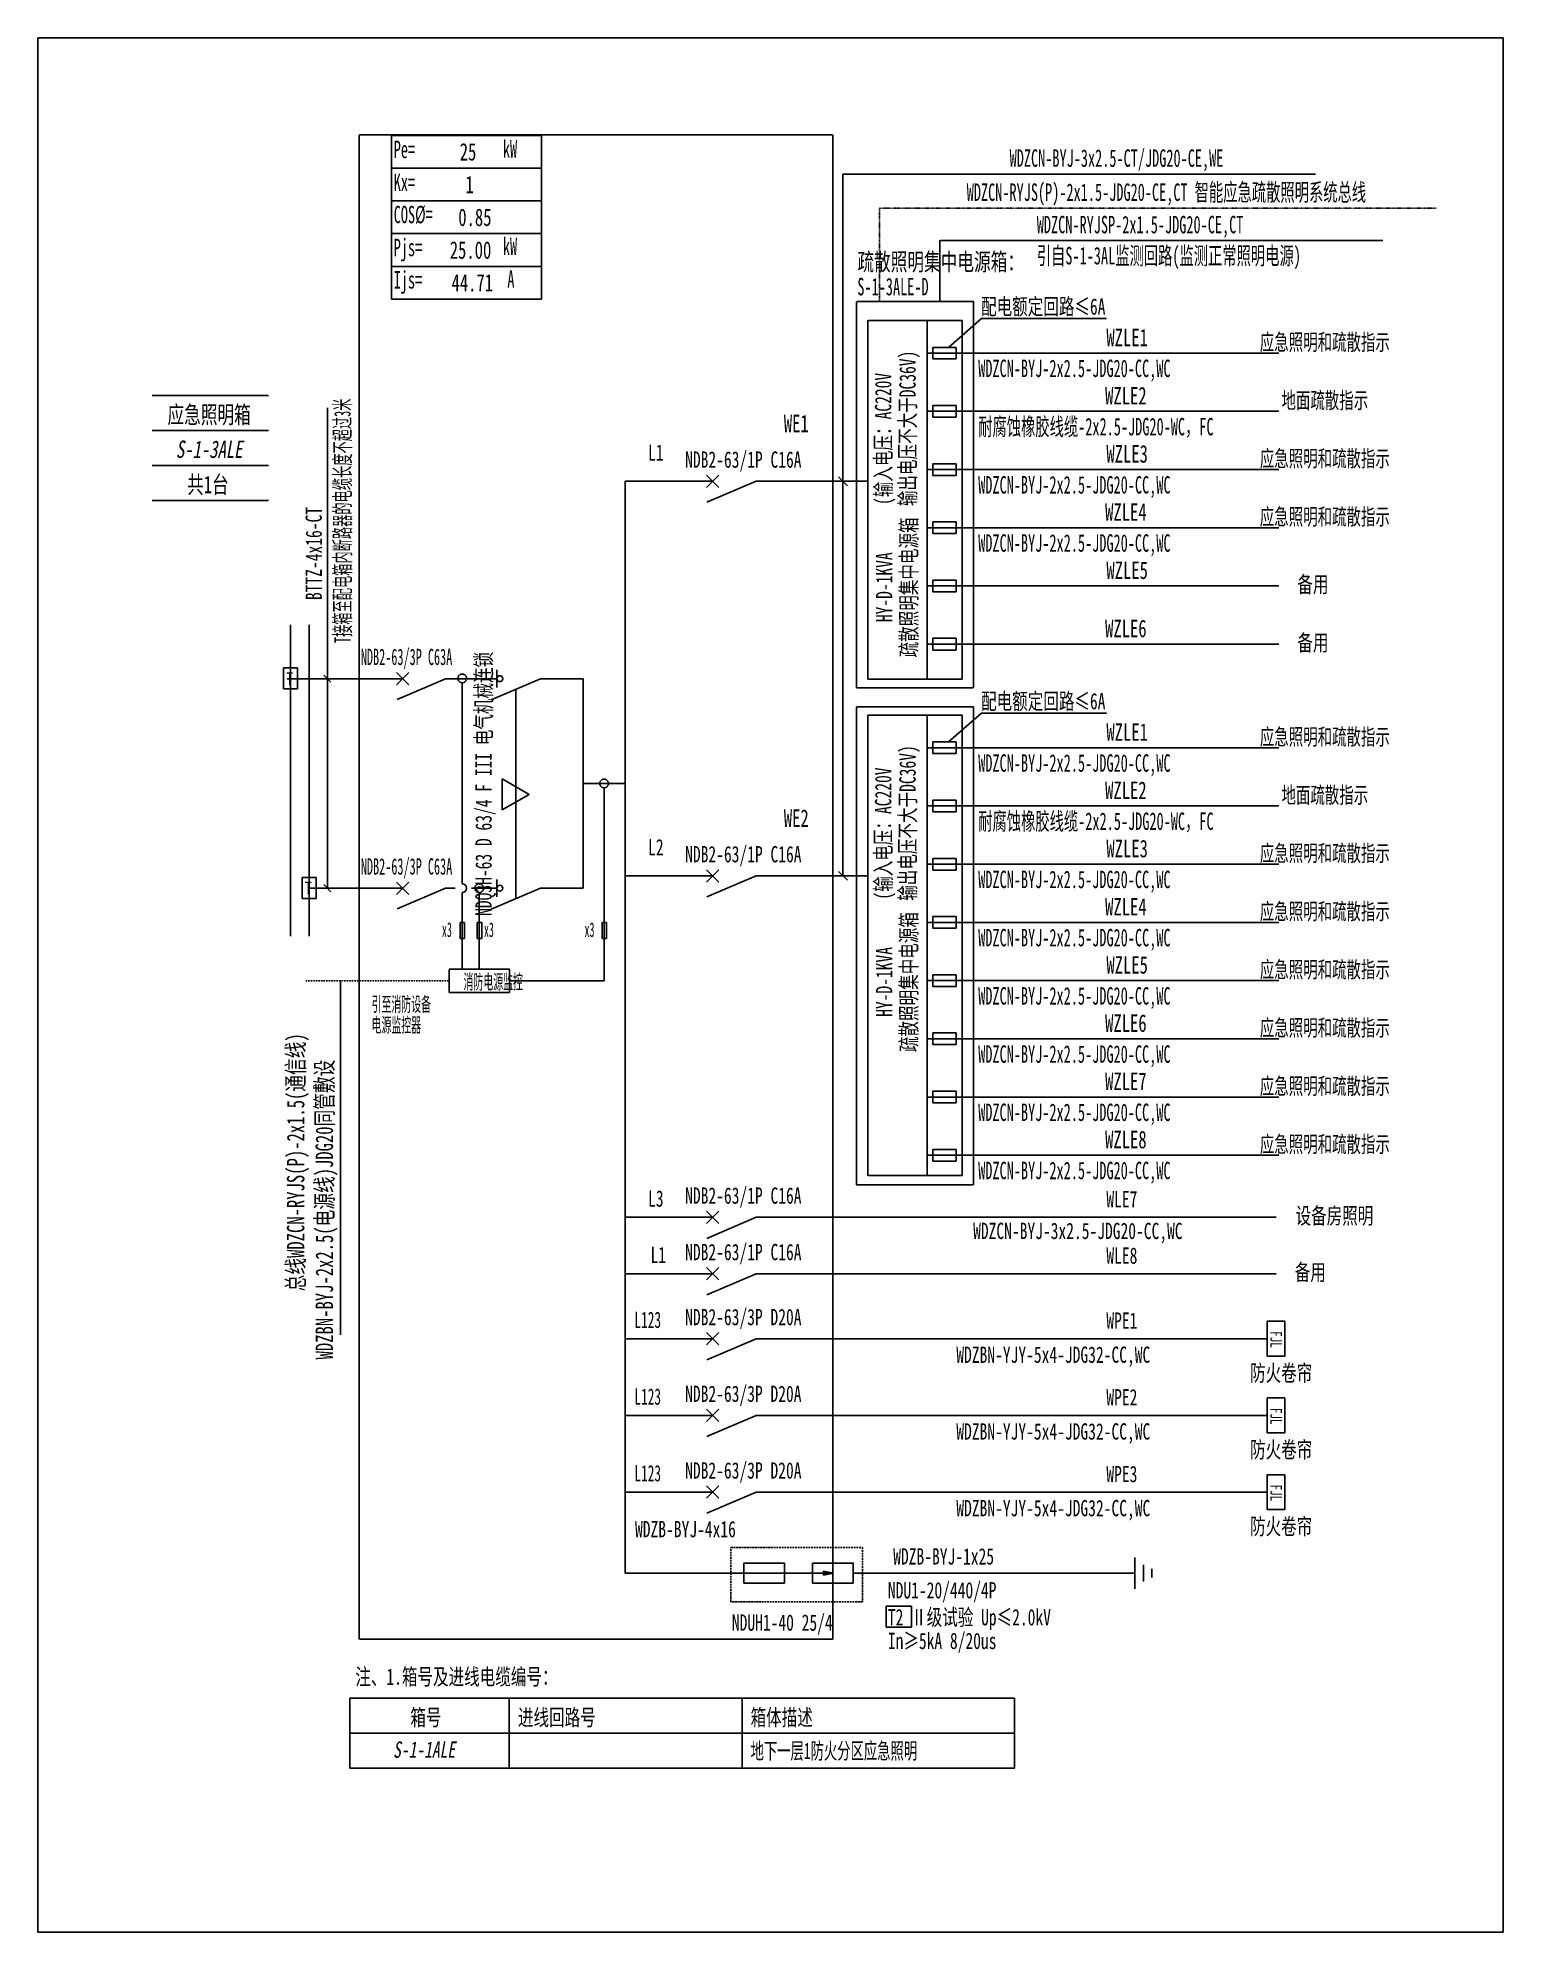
# Model space of a CAD drawing. Extents: x 235646 to 237701, y 371470 to 374126.
import ezdxf
from ezdxf.enums import TextEntityAlignment as Align

# ---------------------------------------------------------------- set-up
doc = ezdxf.new("R2010")
doc.units = 0
doc.header["$MEASUREMENT"] = 0
for name, pattern in [('_点划线L', [1.9, 1.5, -0.17, 0.06, -0.17]), ('_虚线S', [0.25, 0.125, -0.125]), ('DASH', [0.35, 0.25, -0.1]), ('DASHED', [0.75, 0.5, -0.25]), ('DASHED2', [0.375, 0.25, -0.125]), ('DIVIDE', [1.25, 0.5, -0.25, 0, -0.25, 0, -0.25])]:
    doc.linetypes.add(name, pattern=pattern)
for name, color, linetype in [('D_E_Eqpm(强电设备)', 100, 'Continuous'), ('D_E_Eqpm（强电设备）', 100, 'Continuous'), ('D_E_Text(强电文字)', 51, 'Continuous'), ('D_E_Text（强电文字）', 51, 'Continuous'), ('D_E_Wire(强电线缆)', 10, 'Continuous'), ('D_E_Wire（强电线缆）', 10, 'Continuous'), ('D_El_Wire（弱电线缆）', 10, 'Continuous'), ('D_T_TableDim（表格尺寸）', 255, 'Continuous'), ('DQ_Eqpm', 100, 'Continuous'), ('FL04GGFW_E72-配电箱系统图-塔楼部分$0$D_E_Eqpm（强电设备）', 100, 'Continuous'), ('FL09U293_E72-地下室配电箱系统图$0$D_E_Eqpm（强电设备）', 100, 'Continuous'), ('FL09U293_E72-地下室配电箱系统图$0$D_E_Text（强电文字）', 51, 'Continuous'), ('FL09U293_E72-地下室配电箱系统图$0$D_T_TableDim（表格尺寸）', 255, 'Continuous'), ('系统图', 220, 'Continuous')]:
    doc.layers.add(name, color=color, linetype=linetype)
doc.styles.add('FL09U293_E72-地下室配电箱系统图$0$FL04GGFW_E72-配电箱系统图-塔楼部分$0$电气', font='', dxfattribs={"width": 0.7})
doc.styles.add('FL09U293_E72-地下室配电箱系统图$0$FL04GGFW_E72-配电箱系统图-塔楼部分$0$电气箱', font='simhei.ttf', dxfattribs={"width": 0.8, "oblique": 10})
doc.styles.add('FL09U293_E72-地下室配电箱系统图$0$电气', font='', dxfattribs={"width": 0.7})
doc.styles.add('FL09U293_E72-地下室配电箱系统图$0$电气箱', font='simhei.ttf', dxfattribs={"width": 0.8, "oblique": 10})
doc.styles.add('HZ', font='', dxfattribs={"width": 0.7, "height": 400})
doc.styles.add('电气', font='', dxfattribs={"width": 0.7})
doc.styles.get('FL09U293_E72-地下室配电箱系统图$0$FL04GGFW_E72-配电箱系统图-塔楼部分$0$电气').set_extended_font_data('SimSun')
doc.styles.get('FL09U293_E72-地下室配电箱系统图$0$电气').set_extended_font_data('SimSun')
doc.styles.get('HZ').set_extended_font_data('SimSun')
doc.styles.get('电气').set_extended_font_data('SimSun')

msp = doc.modelspace()

# ---------------------------------------------------------------- linework, layer by layer
at = {"linetype": 'DASHED2', "ltscale": 10}
for p, q in [((236617.7, 372009.8, 0), (236802.1, 372009.8, 0)), ((236617.7, 371933.8, 0), (236617.7, 372009.8, 0)), ((236802.1, 372009.8, 0), (236802.1, 371933.8, 0)), ((236802.1, 371933.8, 0), (236617.7, 371933.8, 0))]:
    msp.add_line(p, q, dxfattribs=at)
at = {"layer": 'D_E_Eqpm(强电设备)'}
for p, q in [((236583.3, 373496.2, 0), (236600.6, 373513.5, 0)), ((236600.6, 373496.2, 0), (236583.3, 373513.5, 0)), ((236653.1, 373504.9, 0), (236584, 373475.3, 0)), ((236148.6, 373219.4, 0), (236165.9, 373236.7, 0)), ((236165.9, 373219.4, 0), (236148.6, 373236.7, 0)), ((236289.4, 373215.8, 0), (236289.4, 373240.3, 0)), ((236583.3, 372942.9, 0), (236600.6, 372960.2, 0)), ((236600.6, 372942.9, 0), (236583.3, 372960.2, 0)), ((236148.6, 372925.5, 0), (236165.9, 372942.9, 0)), ((236165.9, 372925.5, 0), (236148.6, 372942.9, 0)), ((236289.4, 372922, 0), (236289.4, 372946.4, 0)), ((236653.1, 372951.5, 0), (236584, 372921.9, 0)), ((236583.3, 372464.2, 0), (236600.6, 372481.5, 0)), ((236600.6, 372464.2, 0), (236583.3, 372481.5, 0)), ((236653.1, 372472.8, 0), (236584, 372443.2, 0)), ((236583.3, 372385, 0), (236600.6, 372402.3, 0)), ((236600.6, 372385, 0), (236583.3, 372402.3, 0)), ((236653.1, 372393.6, 0), (236584, 372364, 0)), ((236583.3, 372293.9, 0), (236600.6, 372311.2, 0)), ((236600.6, 372293.9, 0), (236583.3, 372311.2, 0)), ((236653.1, 372302.5, 0), (236584, 372272.9, 0)), ((236583.3, 372186.3, 0), (236600.6, 372203.6, 0)), ((236600.6, 372186.3, 0), (236583.3, 372203.6, 0)), ((236653.1, 372195, 0), (236584, 372165.4, 0)), ((236583.3, 372078.8, 0), (236600.6, 372096.1, 0)), ((236600.6, 372078.8, 0), (236583.3, 372096.1, 0)), ((236653.1, 372087.4, 0), (236584, 372057.8, 0)), ((236635.7, 371987.6, 0), (236693.1, 371987.6, 0)), ((236635.7, 371987.6, 0), (236635.7, 371959.9, 0)), ((236692.9, 371959.9, 0), (236692.9, 371987.6, 0)), ((236732.1, 371973.8, 0), (236708.9, 371973.8, 0)), ((236732.1, 371987.6, 0), (236789.5, 371987.6, 0)), ((236732.1, 371987.6, 0), (236732.1, 371959.9, 0)), ((236732.1, 371973.8, 0), (236761.8, 371973.8, 0)), ((236761.8, 371973.8, 0), (236747.4, 371976.7, 0)), ((236747.4, 371970.8, 0), (236747.4, 371976.7, 0)), ((236761.8, 371973.8, 0), (236747.4, 371970.8, 0)), ((236789.3, 371959.9, 0), (236789.3, 371987.6, 0)), ((236635.7, 371959.9, 0), (236692.9, 371959.9, 0)), ((236732.1, 371959.9, 0), (236789.3, 371959.9, 0))]:
    msp.add_line(p, q, dxfattribs=at)
for centre in [(236293.5, 373228, 0), (236293.5, 372934.2, 0)]:
    msp.add_circle(centre, 4.16, dxfattribs=at)
msp.add_solid([(236747.4, 371970.8, 0), (236761.8, 371973.8, 0), (236747.4, 371976.7, 0)], dxfattribs=at)
at = {"layer": 'D_E_Eqpm（强电设备）'}
for p, q in [((236810, 373227.2, 0), (236810, 373730.2, 0)), ((236810, 373730.2, 0), (236892.9, 373730.2, 0)), ((236892.9, 373730.2, 0), (236892.9, 373227.2, 0)), ((236350.6, 373228, 0), (236281.5, 373198.4, 0)), ((236892.9, 373227.2, 0), (236810, 373227.2, 0)), ((236810, 372531.2, 0), (236810, 373176.8, 0)), ((236810, 373176.8, 0), (236892.9, 373176.8, 0)), ((236892.9, 373176.8, 0), (236892.9, 372531.2, 0)), ((236334.6, 373065.7, 0), (236296.8, 373087.5, 0)), ((236296.8, 373087.5, 0), (236296.8, 373043.9, 0)), ((236296.8, 373043.9, 0), (236334.6, 373065.7, 0)), ((236350.6, 372934.2, 0), (236281.5, 372904.6, 0)), ((236892.9, 372531.2, 0), (236810, 372531.2, 0))]:
    msp.add_line(p, q, dxfattribs=at)
at = {"layer": 'D_E_Eqpm（强电设备）', "linetype": 'DASH'}
msp.add_line((236316.1, 372919.4, 0), (236316.1, 373213.2, 0), dxfattribs=at)
at = {"layer": 'D_E_Eqpm（强电设备）', "elevation": 0}
for points in [[(237394.6, 372327), (237394.6, 372278), (237370.1, 372278), (237370.1, 372327)], [(237394.6, 372219.5), (237394.6, 372170.5), (237370.1, 372170.5), (237370.1, 372219.5)], [(237394.6, 372111.9), (237394.6, 372063), (237370.1, 372063), (237370.1, 372111.9)]]:
    msp.add_lwpolyline(points, close=True, dxfattribs=at)
at = {"layer": 'D_E_Text(强电文字)', "color": 51}
for p, q in [((236051.6, 372934.2, 0), (236051.6, 373607.6, 0)), ((236046.5, 373233.1, 0), (236056.7, 373222.9, 0)), ((236046.5, 372939.3, 0), (236056.7, 372929.1, 0)), ((236070.1, 372804.3, 0), (236070.1, 372307.8, 0))]:
    msp.add_line(p, q, dxfattribs=at)
at = {"layer": 'D_E_Text（强电文字）'}
for p, q in [((236141.6, 373989.7, 0), (236352.1, 373989.7, 0)), ((236141.6, 373989.7, 0), (236141.6, 373760.2, 0)), ((236352.1, 373989.7, 0), (236352.1, 373760.2, 0)), ((236141.6, 373943.8, 0), (236352.1, 373943.8, 0)), ((236774.9, 373935.6, 0), (237437.9, 373935.6, 0)), ((236774.9, 372951.5, 0), (236774.9, 373935.6, 0)), ((236141.6, 373897.9, 0), (236352.1, 373897.9, 0)), ((236141.6, 373852, 0), (236352.1, 373852, 0)), ((236141.6, 373806.1, 0), (236352.1, 373806.1, 0)), ((236141.6, 373760.2, 0), (236352.1, 373760.2, 0)), ((236922.9, 373692.6, 0), (236969.1, 373733.1, 0)), ((236969.1, 373733.1, 0), (237144.5, 373733.1, 0)), ((236768.7, 373511.1, 0), (236781.2, 373498.6, 0)), ((236922.9, 373139.3, 0), (236969.1, 373179.8, 0)), ((236969.1, 373179.8, 0), (237144.5, 373179.8, 0)), ((236768.7, 372957.8, 0), (236781.2, 372945.3, 0)), ((236835.4, 371927.4, 0), (236870.9, 371927.4, 0)), ((236835.4, 371898.2, 0), (236835.4, 371927.4, 0)), ((236870.9, 371927.4, 0), (236870.9, 371898.2, 0)), ((236870.9, 371898.2, 0), (236835.4, 371898.2, 0))]:
    msp.add_line(p, q, dxfattribs=at)
at = {"layer": 'D_E_Wire(强电线缆)'}
for p, q in [((235999.8, 372866.8, 0), (235999.8, 373303.6, 0)), ((235995.2, 373228, 0), (236157.2, 373228, 0)), ((236217.2, 373228, 0), (236289.4, 373228, 0)), ((236350.6, 373228, 0), (236410.4, 373228, 0)), ((236217.2, 372934.2, 0), (236230.9, 372934.2, 0)), ((236253.6, 372934.2, 0), (236289.4, 372934.2, 0)), ((236350.6, 372934.2, 0), (236410.4, 372934.2, 0))]:
    msp.add_line(p, q, dxfattribs=at)
at = {"layer": 'D_E_Wire(强电线缆)', "linetype": 'DASH'}
for p, q in [((236025.9, 372866.8, 0), (236025.9, 373303.6, 0)), ((236025.9, 372934.2, 0), (236157.2, 372934.2, 0))]:
    msp.add_line(p, q, dxfattribs=at)
at = {"layer": 'D_E_Wire（强电线缆）', "color": 10}
for p, q in [((236911, 373842.3, 0), (236911, 373756.9, 0)), ((236911, 373842.3, 0), (237532.1, 373842.3, 0)), ((236892.9, 373684.5, 0), (237386.2, 373684.5, 0)), ((236892.9, 373602.9, 0), (237386.2, 373602.9, 0)), ((236892.9, 373521.3, 0), (237386.2, 373521.3, 0)), ((236892.9, 373439.6, 0), (237386.2, 373439.6, 0)), ((236892.9, 373358, 0), (237386.2, 373358, 0)), ((236892.9, 373276.4, 0), (237386.2, 373276.4, 0)), ((236892.9, 373131.1, 0), (237386.2, 373131.1, 0)), ((236892.9, 373049.5, 0), (237386.2, 373049.5, 0)), ((236892.9, 372967.9, 0), (237386.2, 372967.9, 0)), ((236892.9, 372886.3, 0), (237386.2, 372886.3, 0)), ((236892.9, 372804.7, 0), (237386.2, 372804.7, 0)), ((236892.9, 372723, 0), (237386.2, 372723, 0)), ((236892.9, 372641.4, 0), (237386.2, 372641.4, 0)), ((236892.9, 372559.8, 0), (237386.2, 372559.8, 0))]:
    msp.add_line(p, q, dxfattribs=at)
at = {"layer": 'D_E_Wire（强电线缆）'}
for p, q in [((236469.5, 371973.8, 0), (236469.5, 373504.9, 0)), ((236469.5, 373504.9, 0), (236591.9, 373504.9, 0)), ((236653.1, 373504.9, 0), (236810, 373504.9, 0)), ((236410.4, 373228, 0), (236410.4, 372934.2, 0)), ((236410.4, 373081.1, 0), (236469.5, 373081.1, 0)), ((236439.9, 373075, 0), (236439.9, 372804.3, 0)), ((236469.5, 372951.5, 0), (236591.9, 372951.5, 0)), ((236653.1, 372951.5, 0), (236810, 372951.5, 0)), ((236264.6, 372928.1, 0), (236264.6, 372820.6, 0)), ((236237.7, 372886.2, 0), (236244.1, 372886.2, 0)), ((236237.7, 372863.6, 0), (236237.7, 372886.2, 0)), ((236244.1, 372886.2, 0), (236244.1, 372863.6, 0)), ((236261.8, 372886.2, 0), (236268.3, 372886.2, 0)), ((236261.8, 372863.6, 0), (236261.8, 372886.2, 0)), ((236268.3, 372886.2, 0), (236268.3, 372863.6, 0)), ((236436.9, 372886.2, 0), (236443.4, 372886.2, 0)), ((236436.9, 372863.6, 0), (236436.9, 372886.2, 0)), ((236443.4, 372886.2, 0), (236443.4, 372863.6, 0)), ((236244.1, 372863.6, 0), (236237.7, 372863.6, 0)), ((236268.3, 372863.6, 0), (236261.8, 372863.6, 0)), ((236443.4, 372863.6, 0), (236436.9, 372863.6, 0)), ((236469.5, 372472.8, 0), (236591.9, 372472.8, 0)), ((236653.1, 372472.8, 0), (237382.7, 372472.8, 0)), ((236469.5, 372393.6, 0), (236591.9, 372393.6, 0)), ((236653.1, 372393.6, 0), (237382.7, 372393.6, 0)), ((236469.5, 372302.5, 0), (236591.9, 372302.5, 0)), ((236653.1, 372302.5, 0), (237370.1, 372302.5, 0)), ((236469.5, 372195, 0), (236591.9, 372195, 0)), ((236653.1, 372195, 0), (237370.1, 372195, 0)), ((236469.5, 372087.4, 0), (236591.9, 372087.4, 0)), ((236653.1, 372087.4, 0), (237370.1, 372087.4, 0)), ((236469.5, 371973.8, 0), (236708.9, 371973.8, 0)), ((236789.3, 371973.8, 0), (237184.5, 371973.8, 0)), ((237184.5, 371952, 0), (237184.5, 371995.6, 0)), ((237196.3, 371961.9, 0), (237196.3, 371985.7, 0)), ((237208.2, 371967.8, 0), (237208.2, 371979.7, 0))]:
    msp.add_line(p, q, dxfattribs=at)
at = {"layer": 'D_E_Wire（强电线缆）', "linetype": '_点划线L'}
for p, q in [((236240.9, 372940.3, 0), (236240.9, 373222.3, 0)), ((236240.9, 372820.6, 0), (236240.9, 372928.1, 0)), ((236222.3, 372820.6, 0), (236306.9, 372820.6, 0)), ((236222.3, 372787.9, 0), (236222.3, 372820.6, 0)), ((236306.9, 372820.6, 0), (236306.9, 372787.9, 0)), ((236439.9, 372804.3, 0), (236306.9, 372804.3, 0)), ((236306.9, 372787.9, 0), (236222.3, 372787.9, 0))]:
    msp.add_line(p, q, dxfattribs=at)
at = {"layer": 'D_E_Wire（强电线缆）', "linetype": '_虚线S'}
msp.add_line((236021.3, 372804.3, 0), (236222.3, 372804.3, 0), dxfattribs=at)
at = {"layer": 'D_E_Wire（强电线缆）', "linetype": '_点划线L'}
for centre in [(236240.9, 373228.4, 0), (236439.9, 373081.1, 0), (236264.6, 372934.2, 0)]:
    msp.add_circle(centre, 6.12, dxfattribs=at)
at = {"layer": 'D_E_Wire（强电线缆）'}
msp.add_arc((236240.9, 372934.2, 0), 6.12, 270, 90, dxfattribs=at)
at = {"layer": 'D_El_Wire（弱电线缆）', "color": 200, "linetype": 'DIVIDE'}
for q in [(237607.1, 373887.6, 0), (236826.3, 373756.9, 0)]:
    msp.add_line((236826.3, 373887.6, 0), q, dxfattribs=at)
at = {"layer": 'D_T_TableDim（表格尺寸）', "linetype": 'DASHED'}
for p, q in [((236096.1, 371881.4, 0), (236096.1, 373990.5, 0)), ((236096.1, 373990.5, 0), (236760.8, 373990.5, 0)), ((236760.8, 373990.5, 0), (236760.8, 371881.4, 0)), ((236760.8, 371881.4, 0), (236096.1, 371881.4, 0))]:
    msp.add_line(p, q, dxfattribs=at)
at = {"layer": 'D_T_TableDim（表格尺寸）', "linetype": 'DASH'}
for p, q in [((236958.2, 373756.9, 0), (236793.7, 373756.9, 0)), ((236793.7, 373756.9, 0), (236793.7, 373215.1, 0)), ((236958.2, 373215.1, 0), (236958.2, 373756.9, 0)), ((236793.7, 373215.1, 0), (236958.2, 373215.1, 0)), ((236958.2, 373188.5, 0), (236793.7, 373188.5, 0)), ((236793.7, 373188.5, 0), (236793.7, 372518.5, 0)), ((236958.2, 372518.5, 0), (236958.2, 373188.5, 0)), ((236793.7, 372518.5, 0), (236958.2, 372518.5, 0))]:
    msp.add_line(p, q, dxfattribs=at)
at = {"layer": 'DQ_Eqpm'}
for p, q in [((236009.6, 373243, 0), (235990, 373243, 0)), ((235990, 373243, 0), (235990, 373213.6, 0)), ((236009.6, 373213.6, 0), (236009.6, 373243, 0)), ((235990, 373213.6, 0), (236009.6, 373213.6, 0)), ((236035.7, 372949.2, 0), (236016.1, 372949.2, 0)), ((236016.1, 372949.2, 0), (236016.1, 372919.8, 0)), ((236035.7, 372919.8, 0), (236035.7, 372949.2, 0)), ((236016.1, 372919.8, 0), (236035.7, 372919.8, 0))]:
    msp.add_line(p, q, dxfattribs=at)
at = {"layer": 'FL04GGFW_E72-配电箱系统图-塔楼部分$0$D_E_Eqpm（强电设备）'}
for p, q in [((236892.9, 373227.2, 0), (236892.9, 373730.2, 0)), ((236892.9, 373730.2, 0), (236941.9, 373730.2, 0)), ((236941.9, 373730.2, 0), (236941.9, 373227.2, 0)), ((236901.1, 373692.6, 0), (236933.8, 373692.6, 0)), ((236901.1, 373692.6, 0), (236901.1, 373692.6, 0)), ((236901.1, 373692.6, 0), (236901.1, 373676.3, 0)), ((236901.1, 373676.3, 0), (236901.1, 373692.6, 0)), ((236901.1, 373676.3, 0), (236933.8, 373676.3, 0)), ((236901.1, 373676.3, 0), (236901.1, 373676.3, 0)), ((236933.8, 373692.6, 0), (236933.8, 373676.3, 0)), ((236901.1, 373611, 0), (236933.8, 373611, 0)), ((236901.1, 373611, 0), (236901.1, 373611, 0)), ((236901.1, 373611, 0), (236901.1, 373594.7, 0)), ((236901.1, 373594.7, 0), (236901.1, 373611, 0)), ((236901.1, 373594.7, 0), (236933.8, 373594.7, 0)), ((236901.1, 373594.7, 0), (236901.1, 373594.7, 0)), ((236933.8, 373611, 0), (236933.8, 373594.7, 0)), ((236901.1, 373529.4, 0), (236933.8, 373529.4, 0)), ((236901.1, 373529.4, 0), (236901.1, 373529.4, 0)), ((236901.1, 373529.4, 0), (236901.1, 373513.1, 0)), ((236901.1, 373513.1, 0), (236901.1, 373529.4, 0)), ((236933.8, 373529.4, 0), (236933.8, 373513.1, 0)), ((236901.1, 373513.1, 0), (236933.8, 373513.1, 0)), ((236901.1, 373513.1, 0), (236901.1, 373513.1, 0)), ((236901.1, 373447.8, 0), (236933.8, 373447.8, 0)), ((236901.1, 373447.8, 0), (236901.1, 373447.8, 0)), ((236901.1, 373447.8, 0), (236901.1, 373431.5, 0)), ((236901.1, 373431.5, 0), (236901.1, 373447.8, 0)), ((236933.8, 373447.8, 0), (236933.8, 373431.5, 0)), ((236901.1, 373431.5, 0), (236933.8, 373431.5, 0)), ((236901.1, 373431.5, 0), (236901.1, 373431.5, 0)), ((236901.1, 373366.2, 0), (236933.8, 373366.2, 0)), ((236901.1, 373366.2, 0), (236901.1, 373366.2, 0)), ((236901.1, 373366.2, 0), (236901.1, 373349.9, 0)), ((236901.1, 373349.9, 0), (236901.1, 373366.2, 0)), ((236933.8, 373366.2, 0), (236933.8, 373349.9, 0)), ((236901.1, 373349.9, 0), (236933.8, 373349.9, 0)), ((236901.1, 373349.9, 0), (236901.1, 373349.9, 0)), ((236901.1, 373284.6, 0), (236933.8, 373284.6, 0)), ((236901.1, 373284.6, 0), (236901.1, 373284.6, 0)), ((236901.1, 373284.6, 0), (236901.1, 373268.2, 0)), ((236901.1, 373268.2, 0), (236901.1, 373284.6, 0)), ((236933.8, 373284.6, 0), (236933.8, 373268.2, 0)), ((236901.1, 373268.2, 0), (236933.8, 373268.2, 0)), ((236901.1, 373268.2, 0), (236901.1, 373268.2, 0)), ((236941.9, 373227.2, 0), (236892.9, 373227.2, 0)), ((236892.9, 372531.2, 0), (236892.9, 373176.8, 0)), ((236892.9, 373176.8, 0), (236941.9, 373176.8, 0)), ((236941.9, 373176.8, 0), (236941.9, 372531.2, 0)), ((236901.1, 373139.3, 0), (236933.8, 373139.3, 0)), ((236901.1, 373139.3, 0), (236901.1, 373139.3, 0)), ((236901.1, 373139.3, 0), (236901.1, 373123, 0)), ((236901.1, 373123, 0), (236901.1, 373139.3, 0)), ((236901.1, 373123, 0), (236933.8, 373123, 0)), ((236901.1, 373123, 0), (236901.1, 373123, 0)), ((236933.8, 373139.3, 0), (236933.8, 373123, 0)), ((236901.1, 373057.7, 0), (236933.8, 373057.7, 0)), ((236901.1, 373057.7, 0), (236901.1, 373057.7, 0)), ((236901.1, 373057.7, 0), (236901.1, 373041.3, 0)), ((236901.1, 373041.3, 0), (236901.1, 373057.7, 0)), ((236901.1, 373041.3, 0), (236933.8, 373041.3, 0)), ((236901.1, 373041.3, 0), (236901.1, 373041.3, 0)), ((236933.8, 373057.7, 0), (236933.8, 373041.3, 0)), ((236901.1, 372976.1, 0), (236933.8, 372976.1, 0)), ((236901.1, 372976.1, 0), (236901.1, 372976.1, 0)), ((236901.1, 372976.1, 0), (236901.1, 372959.7, 0)), ((236901.1, 372959.7, 0), (236901.1, 372976.1, 0)), ((236901.1, 372959.7, 0), (236933.8, 372959.7, 0)), ((236901.1, 372959.7, 0), (236901.1, 372959.7, 0)), ((236933.8, 372976.1, 0), (236933.8, 372959.7, 0)), ((236901.1, 372894.4, 0), (236933.8, 372894.4, 0)), ((236901.1, 372894.4, 0), (236901.1, 372894.4, 0)), ((236901.1, 372894.4, 0), (236901.1, 372878.1, 0)), ((236901.1, 372878.1, 0), (236901.1, 372894.4, 0)), ((236901.1, 372878.1, 0), (236933.8, 372878.1, 0)), ((236901.1, 372878.1, 0), (236901.1, 372878.1, 0)), ((236933.8, 372894.4, 0), (236933.8, 372878.1, 0)), ((236901.1, 372812.8, 0), (236933.8, 372812.8, 0)), ((236901.1, 372812.8, 0), (236901.1, 372812.8, 0)), ((236901.1, 372812.8, 0), (236901.1, 372796.5, 0)), ((236901.1, 372796.5, 0), (236901.1, 372812.8, 0)), ((236901.1, 372796.5, 0), (236933.8, 372796.5, 0)), ((236901.1, 372796.5, 0), (236901.1, 372796.5, 0)), ((236933.8, 372812.8, 0), (236933.8, 372796.5, 0)), ((236901.1, 372731.2, 0), (236933.8, 372731.2, 0)), ((236901.1, 372731.2, 0), (236901.1, 372731.2, 0)), ((236901.1, 372731.2, 0), (236901.1, 372714.9, 0)), ((236901.1, 372714.9, 0), (236901.1, 372731.2, 0)), ((236933.8, 372731.2, 0), (236933.8, 372714.9, 0)), ((236901.1, 372714.9, 0), (236933.8, 372714.9, 0)), ((236901.1, 372714.9, 0), (236901.1, 372714.9, 0)), ((236901.1, 372649.6, 0), (236933.8, 372649.6, 0)), ((236901.1, 372649.6, 0), (236901.1, 372649.6, 0)), ((236901.1, 372649.6, 0), (236901.1, 372633.3, 0)), ((236901.1, 372633.3, 0), (236901.1, 372649.6, 0)), ((236933.8, 372649.6, 0), (236933.8, 372633.3, 0)), ((236901.1, 372633.3, 0), (236933.8, 372633.3, 0)), ((236901.1, 372633.3, 0), (236901.1, 372633.3, 0)), ((236901.1, 372568, 0), (236933.8, 372568, 0)), ((236901.1, 372568, 0), (236901.1, 372568, 0)), ((236901.1, 372568, 0), (236901.1, 372551.7, 0)), ((236901.1, 372551.7, 0), (236901.1, 372568, 0)), ((236933.8, 372568, 0), (236933.8, 372551.7, 0)), ((236941.9, 372531.2, 0), (236892.9, 372531.2, 0)), ((236901.1, 372551.7, 0), (236933.8, 372551.7, 0)), ((236901.1, 372551.7, 0), (236901.1, 372551.7, 0))]:
    msp.add_line(p, q, dxfattribs=at)
at = {"layer": 'FL09U293_E72-地下室配电箱系统图$0$D_E_Eqpm（强电设备）'}
for p, q in [((236217.2, 373228, 0), (236149.3, 373198.9, 0)), ((236217.2, 372934.2, 0), (236149.3, 372905.1, 0))]:
    msp.add_line(p, q, dxfattribs=at)
at = {"layer": 'FL09U293_E72-地下室配电箱系统图$0$D_T_TableDim（表格尺寸）'}
for p, q in [((235805.8, 373624.9, 0), (235969.1, 373624.9, 0)), ((235805.8, 373575.9, 0), (235969.1, 373575.9, 0)), ((235805.8, 373527, 0), (235969.1, 373527, 0)), ((235805.8, 373478, 0), (235969.1, 373478, 0))]:
    msp.add_line(p, q, dxfattribs=at)
at = {"layer": 'FL09U293_E72-地下室配电箱系统图$0$D_T_TableDim（表格尺寸）', "ltscale": 3.5}
for p, q in [((236083.2, 371798.4, 0), (237015.5, 371798.4, 0)), ((236083.2, 371798.4, 0), (236083.2, 371700.5, 0)), ((236306.7, 371798.4, 0), (236306.7, 371700.5, 0)), ((236633.5, 371798.4, 0), (236633.5, 371700.5, 0)), ((237015.5, 371798.4, 0), (237015.5, 371700.5, 0)), ((236083.2, 371749.4, 0), (237015.5, 371749.4, 0)), ((236083.2, 371749.4, 0), (237015.5, 371749.4, 0)), ((236083.2, 371700.5, 0), (237015.5, 371700.5, 0))]:
    msp.add_line(p, q, dxfattribs=at)
at = {"layer": '系统图', "ltscale": 9973.992009}
msp.add_lwpolyline([(235645.5, 374126.5), (237701, 374126.5), (237701, 371470.5), (235645.5, 371470.5)], close=True, dxfattribs=at)

# ---------------------------------------------------------------- texts
at = {"layer": 'D_E_Eqpm（强电设备）', "color": 51, "style": '电气', "width": 0.7}
for p in [(237382.5, 372301.5, 0), (237382.5, 372193.9, 0), (237382.5, 372086.4, 0)]:
    msp.add_text('FJL', height=16.32, rotation=270, dxfattribs=at).set_placement(p, align=Align.MIDDLE)
at = {"layer": 'D_E_Text(强电文字)', "color": 51, "style": '电气'}
for s, height, width, p in [('疏散照明集中电源箱：', 24.48, 0.7, (236795.1, 373800.3, 0)), ('L1', 22.85, 0.7, (236501.5, 373533.5, 0)), ('NDB2-63/1P C16A', 22.852, 0.7, (236553.5, 373523.8, 0)), ('备用', 22.85, 0.7, (237412.3, 373348.8, 0)), ('备用', 22.85, 0.7, (237412.3, 373267.1, 0)), ('L2', 22.85, 0.7, (236501.5, 372980.2, 0)), ('NDB2-63/1P C16A', 22.852, 0.7, (236553.5, 372970.5, 0)), ('L3', 22.85, 0.7, (236501.5, 372487.7, 0)), ('NDB2-63/1P C16A', 22.852, 0.7, (236553.5, 372491.8, 0)), ('WLE7', 22.85, 0.7, (237144.4, 372486.8, 0)), ('设备房照明', 22.85, 0.7, (237409.8, 372463.6, 0)), ('WDZCN-BYJ-3x2.5-JDG20-CC,WC ', 22.852, 0.7, (236957.5, 372442.3, 0)), ('L1', 22.85, 0.7, (236505, 372408.6, 0)), ('NDB2-63/1P C16A', 22.852, 0.7, (236553.5, 372412.6, 0)), ('WLE8', 22.85, 0.7, (237144.4, 372407.6, 0)), ('备用', 22.85, 0.7, (237408.7, 372384.4, 0)), ('NDB2-63/3P D20A', 22.852, 0.7, (236553.5, 372321.5, 0)), ('L123', 22.85, 0.6, (236482.4, 372317.6, 0)), ('WPE1', 22.85, 0.7, (237144.4, 372316.5, 0)), ('WDZBN-YJY-5x4-JDG32-CC,WC ', 22.852, 0.7, (236933.9, 372268.7, 0)), ('防火卷帘', 22.85, 0.7, (237346, 372243.1, 0)), ('NDB2-63/3P D20A', 22.852, 0.7, (236553.5, 372213.9, 0)), ('L123', 22.85, 0.6, (236482.4, 372210, 0)), ('WPE2', 22.85, 0.7, (237144.4, 372209, 0)), ('WDZBN-YJY-5x4-JDG32-CC,WC ', 22.852, 0.7, (236933.9, 372161.1, 0)), ('防火卷帘', 22.85, 0.7, (237346, 372135.6, 0)), ('L123', 22.85, 0.6, (236482.4, 372102.5, 0)), ('NDB2-63/3P D20A', 22.852, 0.7, (236553.5, 372106.4, 0)), ('WPE3', 22.85, 0.7, (237144.4, 372101.4, 0)), ('WDZBN-YJY-5x4-JDG32-CC,WC ', 22.852, 0.7, (236933.9, 372053.6, 0)), ('防火卷帘', 22.85, 0.7, (237346, 372028, 0))]:
    msp.add_text(s, height=height, dxfattribs=dict(at, width=width)).set_placement(p)
at = {"layer": 'D_E_Text(强电文字)', "color": 51, "style": '电气', "width": 0.65}
for s, p in [('应急照明和疏散指示', (237450.9, 373700.4, 0)), ('地面疏散指示', (237450.9, 373618.8, 0)), ('应急照明和疏散指示', (237450.9, 373537.2, 0)), ('应急照明和疏散指示', (237450.9, 373455.6, 0)), ('应急照明和疏散指示', (237450.9, 373147, 0)), ('地面疏散指示', (237450.9, 373065.4, 0)), ('应急照明和疏散指示', (237450.9, 372983.8, 0)), ('应急照明和疏散指示', (237450.9, 372902.2, 0)), ('应急照明和疏散指示', (237450.9, 372820.6, 0)), ('应急照明和疏散指示', (237450.9, 372739, 0)), ('应急照明和疏散指示', (237450.9, 372657.3, 0)), ('应急照明和疏散指示', (237450.9, 372575.7, 0))]:
    msp.add_text(s, height=22.85, dxfattribs=at).set_placement(p, align=Align.MIDDLE)
at = {"layer": 'D_E_Text(强电文字)', "color": 51, "style": '电气'}
for s, width, p in [('T接箱至配电箱内断路器的电缆长度不超过3米', 0.55, (236084.1, 373278, 0)), ('BTTZ-4x16-CT', 0.7, (236043.9, 373338.2, 0))]:
    msp.add_text(s, height=22.852, rotation=90, dxfattribs=dict(at, width=width)).set_placement(p)
at = {"layer": 'D_E_Text(强电文字)', "style": 'FL09U293_E72-地下室配电箱系统图$0$FL04GGFW_E72-配电箱系统图-塔楼部分$0$电气', "width": 0.7}
for s, p in [('应急照明箱', (235885.8, 373598.7, 0)), ('共1台', (235884.1, 373500.8, 0))]:
    msp.add_text(s, height=24.48, dxfattribs=at).set_placement(p, align=Align.MIDDLE)
at = {"layer": 'D_E_Text(强电文字)', "style": 'FL09U293_E72-地下室配电箱系统图$0$FL04GGFW_E72-配电箱系统图-塔楼部分$0$电气箱', "oblique": 10, "width": 0.7}
msp.add_text('S-1-3ALE', height=24.48, dxfattribs=at).set_placement((235885.8, 373549.7, 0), align=Align.MIDDLE)
at = {"layer": 'D_E_Text(强电文字)', "style": '电气', "width": 0.7}
for s, p in [('WDZB-BYJ-4x16', (236483.2, 372024.1, 0)), ('WDZB-BYJ-1x25', (236845.4, 371985.9, 0)), ('NDU1-20/440/4P', (236837.9, 371938.4, 0)), ('T2 Ⅱ级试验 Up≤2.0kV ', (236837.9, 371900.6, 0)), ('In≥5kA 8/20us', (236837.9, 371867.4, 0))]:
    msp.add_text(s, height=22.852, dxfattribs=at).set_placement(p)
at = {"layer": 'D_E_Text（强电文字）', "linetype": 'Continuous', "style": '电气', "width": 0.6}
for s, height, p in [('Pe=', 24.48, (236144.7, 373957.9, 0)), ('kW', 24.48, (236297.8, 373958.7, 0)), ('Kx=', 24.48, (236144.7, 373911.8, 0)), ('COS%%C=', 24.48, (236144.7, 373866.6, 0)), ('Pjs=', 24.48, (236144.7, 373820.4, 0)), ('kW', 24.48, (236297.8, 373822, 0)), ('Ijs=', 24.48, (236144.7, 373775, 0)), ('A', 24.5, (236304.1, 373776.1, 0))]:
    msp.add_text(s, height=height, dxfattribs=at).set_placement(p)
at = {"layer": 'D_E_Text（强电文字）', "style": '电气'}
for s, height, width, p in [('25', 24.48, 0.7, (236237.3, 373954.5, 0)), ('WDZCN-BYJ-3x2.5-CT/JDG20-CE,WE', 24.485, 0.6, (237008.7, 373945.7, 0)), ('1', 24.5, 0.7, (236245.4, 373908.6, 0)), (' 0.85', 24.48, 0.7, (236223.6, 373862.7, 0)), ('WZLE1', 24.48, 0.7, (237144.4, 373694.2, 0)), ('WDZCN-BYJ-2x2.5-JDG20-CC,WC', 24.485, 0.6, (236964.6, 373650.9, 0)), ('WZLE2', 24.48, 0.7, (237142.6, 373612.6, 0)), ('WE1', 24.48, 0.7, (236691.9, 373573.6, 0)), ('耐腐蚀橡胶线缆-2x2.5-JDG20-WC，FC', 24.485, 0.6, (236964.6, 373569.2, 0)), ('WZLE3', 24.48, 0.7, (237144.4, 373531, 0)), ('WDZCN-BYJ-2x2.5-JDG20-CC,WC', 24.485, 0.6, (236964.6, 373487.6, 0)), ('WZLE4', 24.48, 0.7, (237142.6, 373449.4, 0)), ('WDZCN-BYJ-2x2.5-JDG20-CC,WC', 24.485, 0.6, (236964.6, 373406, 0)), ('WZLE5', 24.48, 0.7, (237144.4, 373367.8, 0)), ('WZLE6', 24.48, 0.7, (237142.6, 373286.2, 0)), ('WZLE1', 24.48, 0.7, (237144.4, 373140.9, 0)), ('WDZCN-BYJ-2x2.5-JDG20-CC,WC', 24.485, 0.6, (236964.6, 373097.5, 0)), ('WZLE2', 24.48, 0.7, (237142.6, 373059.3, 0)), ('WE2', 24.48, 0.7, (236691.9, 373020.2, 0)), ('耐腐蚀橡胶线缆-2x2.5-JDG20-WC，FC', 24.485, 0.6, (236964.6, 373015.9, 0)), ('WZLE3', 24.48, 0.7, (237144.4, 372977.6, 0)), ('WDZCN-BYJ-2x2.5-JDG20-CC,WC', 24.485, 0.6, (236964.6, 372934.3, 0)), ('WZLE4', 24.48, 0.7, (237142.6, 372896, 0)), ('WDZCN-BYJ-2x2.5-JDG20-CC,WC', 24.485, 0.6, (236964.6, 372852.7, 0)), ('WZLE5', 24.48, 0.7, (237144.4, 372814.4, 0)), ('WDZCN-BYJ-2x2.5-JDG20-CC,WC', 24.485, 0.6, (236964.6, 372771, 0)), ('WZLE6', 24.48, 0.7, (237142.6, 372732.8, 0)), ('WDZCN-BYJ-2x2.5-JDG20-CC,WC', 24.485, 0.6, (236964.6, 372689.4, 0)), ('WZLE7', 24.48, 0.7, (237142.6, 372651.2, 0)), ('WDZCN-BYJ-2x2.5-JDG20-CC,WC', 24.485, 0.6, (236964.6, 372607.8, 0)), ('WZLE8', 24.48, 0.7, (237142.6, 372569.6, 0)), ('WDZCN-BYJ-2x2.5-JDG20-CC,WC', 24.485, 0.6, (236964.6, 372526.2, 0))]:
    msp.add_text(s, height=height, dxfattribs=dict(at, width=width)).set_placement(p)
at = {"layer": 'D_E_Text（强电文字）', "color": 51, "style": '电气', "width": 0.6}
for s, height, p in [('WDZCN-RYJS(P)-2x1.5-JDG20-CE,CT 智能应急疏散照明系统总线', 24.485, (236948.5, 373897.9, 0)), ('WDZCN-RYJSP-2x1.5-JDG20-CE,CT', 24.485, (237046.8, 373852.5, 0)), ('引自S-1-3AL监测回路(监测正常照明电源)', 24.485, (237046.8, 373808.9, 0)), ('S-1-3ALE-D', 24.48, (236795.1, 373765.5, 0))]:
    msp.add_text(s, height=height, dxfattribs=at).set_placement(p)
at = {"layer": 'D_E_Text（强电文字）', "color": 6, "style": '电气', "width": 0.7}
for s, p in [('25.00', (236223.3, 373816.8, 0)), ('44.71', (236225.8, 373770.9, 0))]:
    msp.add_text(s, height=24.48, dxfattribs=at).set_placement(p)
at = {"layer": 'D_E_Text（强电文字）', "style": '电气'}
for s, height, width, p in [('配电额定回路≤6A', 22.85, 0.7, (237055.9, 373750.3, 0)), ('NDB2-63/3P C63A', 22.852, 0.55, (236162.7, 373256.7, 0)), ('配电额定回路≤6A', 22.85, 0.7, (237055.9, 373196.9, 0)), ('NDB2-63/3P C63A', 22.852, 0.55, (236162.7, 372962.9, 0))]:
    msp.add_text(s, height=height, dxfattribs=dict(at, width=width)).set_placement(p, align=Align.MIDDLE)
at = {"layer": 'D_E_Text（强电文字）', "color": 51, "style": '电气', "width": 0.7}
for s, height, p in [('输出电压不大于DC36V)', 22.852, (236866.8, 373578.9, 0)), ('(输入电压：AC220V', 22.852, (236832.6, 373564.2, 0)), ('疏散照明集中电源箱', 22.85, (236866.8, 373356, 0)), ('HY-D-1KVA', 22.85, (236832.6, 373356.2, 0)), ('输出电压不大于DC36V)', 22.852, (236866.8, 373025.6, 0)), ('(输入电压：AC220V', 22.852, (236832.6, 373010.9, 0)), ('疏散照明集中电源箱', 22.85, (236866.8, 372802.6, 0)), ('HY-D-1KVA', 22.85, (236832.6, 372802.8, 0))]:
    msp.add_text(s, height=height, rotation=90, dxfattribs=at).set_placement(p, align=Align.MIDDLE)
at = {"layer": 'D_E_Text（强电文字）', "style": '电气', "width": 0.7}
msp.add_text('NDQ3H-63 D 63/4 F III 电气机械连锁', height=22.852, rotation=90, dxfattribs=at).set_placement((236271.8, 373080.5, 0), align=Align.MIDDLE)
for s, p in [('总线WDZCN-RYJS(P)-2x1.5(通信线)', (236019.3, 372369)), ('WDZBN-BYJ-2x2.5(电源线)JDG20同管敷设', (236059.6, 372273.5))]:
    msp.add_text(s, height=24.485, rotation=90, dxfattribs=at).set_placement(p)
at = {"layer": 'D_E_Text（强电文字）', "color": 51, "true_color": 0xffff7f, "style": '电气', "width": 0.7}
msp.add_text('NDUH1-40 25/4', height=22.852, dxfattribs=at).set_placement((236619, 371893.1, 0))
at = {"layer": 'D_E_Wire（强电线缆）', "color": 51, "linetype": 'Continuous', "style": 'HZ', "width": 0.5}
for s, p in [('x3', (236212.4, 372865.9, 0)), ('x3', (236271.3, 372865.9, 0)), ('x3', (236412.4, 372865.9, 0)), ('消防电源监控', (236242.5, 372792.8, 0)), ('引至消防设备', (236113.6, 372761.4, 0)), ('电源监控器', (236113.6, 372732.3, 0))]:
    msp.add_text(s, height=20.4, dxfattribs=at).set_placement(p)
at = {"layer": 'DQ_Eqpm', "color": 51, "style": '电气', "width": 0.8}
for p in [(235993.8, 373219.1, 0), (236019.9, 372925.3, 0)]:
    msp.add_text('T', height=18, dxfattribs=at).set_placement(p)
at = {"layer": 'FL09U293_E72-地下室配电箱系统图$0$D_E_Text（强电文字）', "style": 'FL09U293_E72-地下室配电箱系统图$0$电气'}
for s, height, width, p in [('注、1.箱号及进线电缆编号：', 22.852, 0.7, (236090.8, 371817.2, 0)), ('箱号', 22.85, 0.7, (236168.1, 371760.1, 0)), ('进线回路号', 22.85, 0.7, (236319, 371760.1, 0)), ('箱体描述', 22.85, 0.7, (236645.3, 371760.1, 0)), ('地下一层1防火分区应急照明', 22.852, 0.6, (236645.3, 371713.3, 0))]:
    msp.add_text(s, height=height, dxfattribs=dict(at, width=width)).set_placement(p)
at = {"layer": 'FL09U293_E72-地下室配电箱系统图$0$D_E_Text（强电文字）', "style": 'FL09U293_E72-地下室配电箱系统图$0$电气箱', "oblique": 10, "width": 0.7}
msp.add_text('S-1-1ALE', height=22.85, dxfattribs=at).set_placement((236187.3, 371726.4, 0), align=Align.MIDDLE)

doc.saveas('drawing.dxf')
